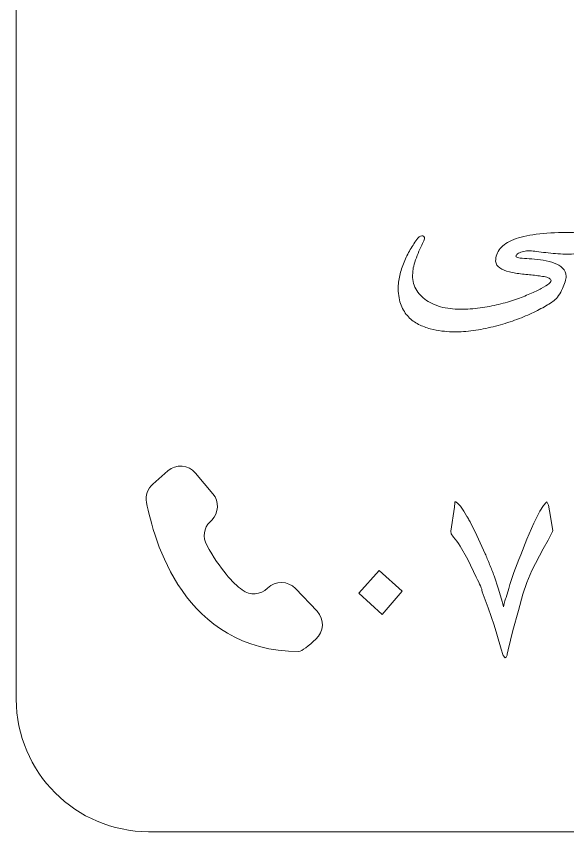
# Model space of a CAD drawing. Header units: millimetres. Extents: x -20 to 89, y -25 to 20.
# Drawn here: x -19.8 to -7.3, y -19.8 to -1.32 of the extents above; entities that cross this region are included whole.
import ezdxf

# ---------------------------------------------------------------- set-up
doc = ezdxf.new("R2010")
doc.units = ezdxf.units.MM
doc.header["$MEASUREMENT"] = 0
doc.layers.add('Layer 1', color=7, linetype='Continuous')

msp = doc.modelspace()

# ---------------------------------------------------------------- linework, layer by layer
at = {"layer": 'Layer 1', "color": 250, "lineweight": 18}
msp.add_open_spline([(-16.8, 19.8), (-16.8, 19.8), (16.8, 19.8), (16.8, 19.8), (18.4523, 19.8), (19.8, 18.4523), (19.8, 16.8), (19.8, 16.8), (19.8, -16.8), (19.8, -16.8), (19.8, -18.4523), (18.4523, -19.8), (16.8, -19.8), (16.8, -19.8), (-16.8, -19.8), (-16.8, -19.8), (-18.4523, -19.8), (-19.8, -18.4523), (-19.8, -16.8), (-19.8, -16.8), (-19.8, 16.8), (-19.8, 16.8), (-19.8, 18.4523), (-18.4523, 19.8), (-16.8, 19.8)], degree=3, knots=[0, 0, 0, 0, 0.125, 0.125, 0.125, 0.25, 0.25, 0.25, 0.375, 0.375, 0.375, 0.5, 0.5, 0.5, 0.625, 0.625, 0.625, 0.75, 0.75, 0.75, 0.875, 0.875, 0.875, 1, 1, 1, 1], dxfattribs=at)
at = {"layer": 'Layer 1', "color": 250, "lineweight": 9}
for points, knots in [([(-6.6057, -6.6199), (-6.6329, -6.6185), (-6.6724, -6.6228), (-6.7242, -6.6323), (-6.7761, -6.6418), (-6.835, -6.6531), (-6.9006, -6.6658), (-6.9659, -6.6785), (-7.035, -6.6901), (-7.1077, -6.7007), (-7.1807, -6.711), (-7.2499, -6.7155), (-7.3151, -6.7141), (-7.3151, -6.7141), (-7.3152, -6.7139), (-7.3152, -6.7139), (-7.379, -6.7139), (-7.4482, -6.7111), (-7.5226, -6.7061), (-7.5967, -6.7008), (-7.6704, -6.6945), (-7.7431, -6.686), (-7.8158, -6.6779), (-7.8856, -6.6694), (-7.953, -6.6613), (-8.02, -6.6529), (-8.0775, -6.6454), (-8.1255, -6.6377), (-8.1735, -6.6335), (-8.2211, -6.6356), (-8.2691, -6.6444), (-8.3171, -6.6532), (-8.3583, -6.6663), (-8.3926, -6.6825), (-8.4271, -6.6991), (-8.4515, -6.7171), (-8.4659, -6.7365), (-8.48, -6.7555), (-8.4772, -6.7721), (-8.4564, -6.7855), (-8.437, -6.7961), (-8.3961, -6.8031), (-8.3326, -6.807), (-8.2698, -6.8109), (-8.1971, -6.8158), (-8.1146, -6.8225), (-8.0324, -6.8292), (-7.9459, -6.8395), (-7.8556, -6.8529), (-7.7653, -6.8663), (-7.6824, -6.8871), (-7.6066, -6.9157), (-7.5304, -6.9439), (-7.4676, -6.9823), (-7.4171, -7.031), (-7.3667, -7.0794), (-7.3406, -7.1418), (-7.3392, -7.2177), (-7.3392, -7.2476), (-7.3466, -7.2875), (-7.3607, -7.3376), (-7.3751, -7.3873), (-7.3953, -7.4399), (-7.4207, -7.4942), (-7.4464, -7.5486), (-7.4753, -7.6008), (-7.5081, -7.6502), (-7.5409, -7.6992), (-7.5748, -7.7373), (-7.6101, -7.7641), (-7.6803, -7.8163), (-7.7667, -7.871), (-7.869, -7.9278), (-7.9713, -7.9846), (-8.0846, -8.04), (-8.2095, -8.0943), (-8.334, -8.149), (-8.4673, -8.2001), (-8.6099, -8.2478), (-8.7517, -8.2957), (-8.8977, -8.337), (-9.047, -8.3719), (-9.1965, -8.4072), (-9.3465, -8.434), (-9.4967, -8.4527), (-9.647, -8.4714), (-9.7931, -8.4785), (-9.9353, -8.4742), (-9.9991, -8.4711), (-10.0735, -8.4647), (-10.1582, -8.4552), (-10.2429, -8.4453), (-10.3297, -8.4287), (-10.4182, -8.4047), (-10.5068, -8.3808), (-10.5946, -8.3476), (-10.6807, -8.3049), (-10.7671, -8.2626), (-10.8444, -8.2058), (-10.9121, -8.1349), (-10.9798, -8.0636), (-11.0352, -7.9765), (-11.0775, -7.8728), (-11.1199, -7.769), (-11.1418, -7.6449), (-11.1435, -7.5002), (-11.1435, -7.4), (-11.1319, -7.2988), (-11.1086, -7.1965), (-11.0857, -7.0942), (-11.0536, -6.9936), (-11.0126, -6.8952), (-10.9721, -6.7968), (-10.9244, -6.7015), (-10.8701, -6.6098), (-10.8158, -6.5181), (-10.7583, -6.4324), (-10.6976, -6.3537), (-10.68, -6.3308), (-10.6609, -6.3152), (-10.6397, -6.3064), (-10.6193, -6.2976), (-10.6009, -6.2951), (-10.5847, -6.2997), (-10.5688, -6.304), (-10.5579, -6.3156), (-10.5512, -6.3343), (-10.5449, -6.353), (-10.548, -6.3787), (-10.5607, -6.4116), (-10.5801, -6.4472), (-10.6038, -6.4955), (-10.6316, -6.5562), (-10.6595, -6.6165), (-10.6867, -6.68), (-10.7131, -6.7463), (-10.7396, -6.813), (-10.7618, -6.8772), (-10.7802, -6.94), (-10.7985, -7.0028), (-10.8084, -7.0529), (-10.8101, -7.0903), (-10.831, -7.2289), (-10.8161, -7.3528), (-10.7657, -7.4607), (-10.7156, -7.569), (-10.6405, -7.6604), (-10.5406, -7.7352), (-10.4408, -7.81), (-10.3212, -7.8664), (-10.1822, -7.9052), (-10.0432, -7.9444), (-9.8947, -7.9634), (-9.7363, -7.9634), (-9.5846, -7.9634), (-9.4354, -7.9535), (-9.2893, -7.9331), (-9.1429, -7.9133), (-9.0025, -7.8865), (-8.8674, -7.8537), (-8.7323, -7.8209), (-8.6049, -7.7835), (-8.485, -7.7419), (-8.365, -7.6999), (-8.256, -7.6576), (-8.1576, -7.6142), (-8.0595, -7.5708), (-7.9735, -7.5292), (-7.9001, -7.4889), (-7.8267, -7.4484), (-7.7681, -7.4127), (-7.7251, -7.3813), (-7.6884, -7.3485), (-7.6743, -7.3214), (-7.6831, -7.2995), (-7.6919, -7.278), (-7.7131, -7.2607), (-7.7466, -7.248), (-7.7801, -7.2353), (-7.8218, -7.2251), (-7.8711, -7.2177), (-7.9209, -7.2102), (-7.9682, -7.2035), (-8.0126, -7.1975), (-8.1167, -7.1855), (-8.2222, -7.1746), (-8.3291, -7.164), (-8.4363, -7.1534), (-8.534, -7.1376), (-8.6229, -7.1161), (-8.7115, -7.0942), (-8.7845, -7.0645), (-8.842, -7.0275), (-8.8995, -6.9901), (-8.9309, -6.9393), (-8.9355, -6.8751), (-8.9372, -6.7647), (-8.9034, -6.6684), (-8.8339, -6.5865), (-8.7644, -6.5043), (-8.6614, -6.4362), (-8.5245, -6.3826), (-8.388, -6.3287), (-8.2183, -6.2888), (-8.0151, -6.2627), (-7.8122, -6.2366), (-7.579, -6.2235), (-7.3152, -6.2235), (-7.3152, -6.2235), (-7.3151, -6.2234), (-7.3151, -6.2234), (-7.1825, -6.2234), (-7.0685, -6.2164), (-6.9736, -6.2023), (-6.8784, -6.1881), (-6.792, -6.1733), (-6.7136, -6.1585), (-6.7119, -6.0883), (-6.7052, -6.01), (-6.6932, -5.9236), (-6.6812, -5.8368), (-6.6621, -5.7493), (-6.6357, -5.6604), (-6.6092, -5.5715), (-6.575, -5.4854), (-6.5323, -5.4018), (-6.4903, -5.3182), (-6.4395, -5.2445), (-6.3803, -5.1803), (-6.3214, -5.1157), (-6.2526, -5.0642), (-6.1743, -5.0247), (-6.0959, -4.9848), (-6.0063, -4.9654), (-5.9058, -4.9654), (-5.8179, -4.9654), (-5.747, -4.9771), (-5.6938, -5.001), (-5.6401, -5.025), (-5.5978, -5.0561), (-5.5668, -5.0949), (-5.5357, -5.1337), (-5.5114, -5.1774), (-5.4959, -5.2261), (-5.48, -5.2748), (-5.4662, -5.3242), (-5.4535, -5.375), (-5.4419, -5.4254), (-5.4281, -5.4748), (-5.4115, -5.5228), (-5.3957, -5.5704), (-5.3724, -5.6124), (-5.3413, -5.648), (-5.3103, -5.684), (-5.2676, -5.7115), (-5.214, -5.7306), (-5.1607, -5.7503), (-5.0898, -5.757), (-5.0023, -5.751), (-4.9335, -5.7454), (-4.8764, -5.732), (-4.8309, -5.7119), (-4.7854, -5.6918), (-4.7557, -5.6646), (-4.7434, -5.63), (-4.7145, -5.5196), (-4.6855, -5.4388), (-4.6559, -5.3884), (-4.6263, -5.3376), (-4.5998, -5.3048), (-4.5765, -5.2907), (-4.5532, -5.2766), (-4.5345, -5.2755), (-4.5187, -5.2879), (-4.5035, -5.2995), (-4.4961, -5.3129), (-4.4961, -5.3277), (-4.4911, -5.3923), (-4.4696, -5.4508), (-4.4312, -5.5038), (-4.3934, -5.5567), (-4.3437, -5.5979), (-4.283, -5.6269), (-4.2223, -5.6562), (-4.1542, -5.6689), (-4.0777, -5.665), (-4.0018, -5.6611), (-3.9239, -5.6339), (-3.8442, -5.5835), (-3.8392, -5.5605), (-3.8392, -5.5344), (-3.8427, -5.5038), (-3.847, -5.4731), (-3.853, -5.4403), (-3.8607, -5.4053), (-3.8688, -5.37), (-3.8787, -5.3341), (-3.8897, -5.2977), (-3.9006, -5.261), (-3.9122, -5.2258), (-3.9232, -5.1912), (-3.92, -5.1704), (-3.9094, -5.1407), (-3.8925, -5.1016), (-3.8745, -5.0628), (-3.8537, -5.025), (-3.8297, -4.9887), (-3.8057, -4.952), (-3.7814, -4.9199), (-3.7553, -4.8924), (-3.7299, -4.8645), (-3.7069, -4.8515), (-3.6865, -4.8529), (-3.6699, -4.868), (-3.6568, -4.8906), (-3.6448, -4.9206), (-3.6339, -4.9502), (-3.6251, -4.9838), (-3.6173, -5.0212), (-3.6106, -5.0582), (-3.605, -5.097), (-3.6007, -5.1365), (-3.5969, -5.176), (-3.594, -5.2131), (-3.5926, -5.2469), (-3.5912, -5.2815), (-3.5898, -5.3108), (-3.5891, -5.3344), (-3.5877, -5.3584), (-3.5877, -5.3725), (-3.5877, -5.3775), (-3.5877, -5.5355), (-3.6216, -5.6689), (-3.6882, -5.7768), (-3.7553, -5.8851), (-3.8413, -5.9659), (-3.9447, -6.0199), (-4.0488, -6.0735), (-4.1624, -6.0982), (-4.2865, -6.0939), (-4.4104, -6.089), (-4.5289, -6.0527), (-4.6428, -5.9839), (-4.7674, -6.1126), (-4.9459, -6.1765), (-5.1794, -6.1765), (-5.2676, -6.1765), (-5.3399, -6.1642), (-5.3964, -6.1398), (-5.4528, -6.1148), (-5.499, -6.0823), (-5.5343, -6.041), (-5.5692, -6.0001), (-5.5957, -5.9535), (-5.6133, -5.9024), (-5.6306, -5.8505), (-5.6444, -5.7987), (-5.6539, -5.7454), (-5.6638, -5.6925), (-5.6712, -5.6403), (-5.6768, -5.5888), (-5.6825, -5.5373), (-5.6913, -5.4921), (-5.7029, -5.453), (-5.7153, -5.4145), (-5.7326, -5.3838), (-5.7559, -5.3616), (-5.7791, -5.339), (-5.8116, -5.3295), (-5.8529, -5.3327), (-5.9076, -5.3295), (-5.97, -5.3397), (-6.0413, -5.3633), (-6.1125, -5.3877), (-6.1799, -5.4194), (-6.2437, -5.4589), (-6.3076, -5.4985), (-6.3616, -5.5433), (-6.4057, -5.5934), (-6.4494, -5.6431), (-6.4716, -5.6921), (-6.4716, -5.7398), (-6.4716, -5.7666), (-6.4667, -5.7973), (-6.4572, -5.8318), (-6.4473, -5.8661), (-6.4342, -5.8992), (-6.4173, -5.9313), (-6.4007, -5.9634), (-6.3813, -5.9927), (-6.3588, -6.0188), (-6.3365, -6.0449), (-6.3118, -6.064), (-6.2843, -6.076), (-6.2078, -6.0848), (-6.1326, -6.1042), (-6.0592, -6.1338), (-5.9855, -6.1638), (-5.9206, -6.2015), (-5.8638, -6.2471), (-5.807, -6.2926), (-5.7619, -6.3448), (-5.7283, -6.4026), (-5.6948, -6.4612), (-5.679, -6.5229), (-5.6804, -6.5885), (-5.6804, -6.6319), (-5.6835, -6.681), (-5.6899, -6.7353), (-5.6962, -6.7896), (-5.7096, -6.8408), (-5.7298, -6.8888), (-5.7495, -6.9364), (-5.7784, -6.9766), (-5.8158, -7.0087), (-5.8536, -7.0405), (-5.9033, -7.0563), (-5.9658, -7.0563), (-6.0106, -7.0563), (-6.0561, -7.0475), (-6.1023, -7.0295), (-6.1489, -7.0115), (-6.194, -6.9886), (-6.2378, -6.9604), (-6.2818, -6.9321), (-6.3242, -6.9008), (-6.3648, -6.8662), (-6.4057, -6.832), (-6.442, -6.7988), (-6.4738, -6.7667), (-6.5059, -6.7346), (-6.5334, -6.705), (-6.5567, -6.6781), (-6.5796, -6.6513), (-6.5962, -6.6319), (-6.6057, -6.6199)], [0, 0, 0, 0, 0.0068966, 0.0068966, 0.0068966, 0.0137931, 0.0137931, 0.0137931, 0.0206897, 0.0206897, 0.0206897, 0.0275862, 0.0275862, 0.0275862, 0.0344828, 0.0344828, 0.0344828, 0.0413793, 0.0413793, 0.0413793, 0.0482759, 0.0482759, 0.0482759, 0.0551724, 0.0551724, 0.0551724, 0.062069, 0.062069, 0.062069, 0.0689655, 0.0689655, 0.0689655, 0.0758621, 0.0758621, 0.0758621, 0.0827586, 0.0827586, 0.0827586, 0.0896552, 0.0896552, 0.0896552, 0.0965517, 0.0965517, 0.0965517, 0.1034483, 0.1034483, 0.1034483, 0.1103448, 0.1103448, 0.1103448, 0.1172414, 0.1172414, 0.1172414, 0.1241379, 0.1241379, 0.1241379, 0.1310345, 0.1310345, 0.1310345, 0.137931, 0.137931, 0.137931, 0.1448276, 0.1448276, 0.1448276, 0.1517241, 0.1517241, 0.1517241, 0.1586207, 0.1586207, 0.1586207, 0.1655172, 0.1655172, 0.1655172, 0.1724138, 0.1724138, 0.1724138, 0.1793103, 0.1793103, 0.1793103, 0.1862069, 0.1862069, 0.1862069, 0.1931034, 0.1931034, 0.1931034, 0.2, 0.2, 0.2, 0.2068966, 0.2068966, 0.2068966, 0.2137931, 0.2137931, 0.2137931, 0.2206897, 0.2206897, 0.2206897, 0.2275862, 0.2275862, 0.2275862, 0.2344828, 0.2344828, 0.2344828, 0.2413793, 0.2413793, 0.2413793, 0.2482759, 0.2482759, 0.2482759, 0.2551724, 0.2551724, 0.2551724, 0.262069, 0.262069, 0.262069, 0.2689655, 0.2689655, 0.2689655, 0.2758621, 0.2758621, 0.2758621, 0.2827586, 0.2827586, 0.2827586, 0.2896552, 0.2896552, 0.2896552, 0.2965517, 0.2965517, 0.2965517, 0.3034483, 0.3034483, 0.3034483, 0.3103448, 0.3103448, 0.3103448, 0.3172414, 0.3172414, 0.3172414, 0.3241379, 0.3241379, 0.3241379, 0.3310345, 0.3310345, 0.3310345, 0.337931, 0.337931, 0.337931, 0.3448276, 0.3448276, 0.3448276, 0.3517241, 0.3517241, 0.3517241, 0.3586207, 0.3586207, 0.3586207, 0.3655172, 0.3655172, 0.3655172, 0.3724138, 0.3724138, 0.3724138, 0.3793103, 0.3793103, 0.3793103, 0.3862069, 0.3862069, 0.3862069, 0.3931034, 0.3931034, 0.3931034, 0.4, 0.4, 0.4, 0.4068966, 0.4068966, 0.4068966, 0.4137931, 0.4137931, 0.4137931, 0.4206897, 0.4206897, 0.4206897, 0.4275862, 0.4275862, 0.4275862, 0.4344828, 0.4344828, 0.4344828, 0.4413793, 0.4413793, 0.4413793, 0.4482759, 0.4482759, 0.4482759, 0.4551724, 0.4551724, 0.4551724, 0.462069, 0.462069, 0.462069, 0.4689655, 0.4689655, 0.4689655, 0.4758621, 0.4758621, 0.4758621, 0.4827586, 0.4827586, 0.4827586, 0.4896552, 0.4896552, 0.4896552, 0.4965517, 0.4965517, 0.4965517, 0.5034483, 0.5034483, 0.5034483, 0.5103448, 0.5103448, 0.5103448, 0.5172414, 0.5172414, 0.5172414, 0.5241379, 0.5241379, 0.5241379, 0.5310345, 0.5310345, 0.5310345, 0.537931, 0.537931, 0.537931, 0.5448276, 0.5448276, 0.5448276, 0.5517241, 0.5517241, 0.5517241, 0.5586207, 0.5586207, 0.5586207, 0.5655172, 0.5655172, 0.5655172, 0.5724138, 0.5724138, 0.5724138, 0.5793103, 0.5793103, 0.5793103, 0.5862069, 0.5862069, 0.5862069, 0.5931034, 0.5931034, 0.5931034, 0.6, 0.6, 0.6, 0.6068966, 0.6068966, 0.6068966, 0.6137931, 0.6137931, 0.6137931, 0.6206897, 0.6206897, 0.6206897, 0.6275862, 0.6275862, 0.6275862, 0.6344828, 0.6344828, 0.6344828, 0.6413793, 0.6413793, 0.6413793, 0.6482759, 0.6482759, 0.6482759, 0.6551724, 0.6551724, 0.6551724, 0.662069, 0.662069, 0.662069, 0.6689655, 0.6689655, 0.6689655, 0.6758621, 0.6758621, 0.6758621, 0.6827586, 0.6827586, 0.6827586, 0.6896552, 0.6896552, 0.6896552, 0.6965517, 0.6965517, 0.6965517, 0.7034483, 0.7034483, 0.7034483, 0.7103448, 0.7103448, 0.7103448, 0.7172414, 0.7172414, 0.7172414, 0.7241379, 0.7241379, 0.7241379, 0.7310345, 0.7310345, 0.7310345, 0.737931, 0.737931, 0.737931, 0.7448276, 0.7448276, 0.7448276, 0.7517241, 0.7517241, 0.7517241, 0.7586207, 0.7586207, 0.7586207, 0.7655172, 0.7655172, 0.7655172, 0.7724138, 0.7724138, 0.7724138, 0.7793103, 0.7793103, 0.7793103, 0.7862069, 0.7862069, 0.7862069, 0.7931034, 0.7931034, 0.7931034, 0.8, 0.8, 0.8, 0.8068966, 0.8068966, 0.8068966, 0.8137931, 0.8137931, 0.8137931, 0.8206897, 0.8206897, 0.8206897, 0.8275862, 0.8275862, 0.8275862, 0.8344828, 0.8344828, 0.8344828, 0.8413793, 0.8413793, 0.8413793, 0.8482759, 0.8482759, 0.8482759, 0.8551724, 0.8551724, 0.8551724, 0.862069, 0.862069, 0.862069, 0.8689655, 0.8689655, 0.8689655, 0.8758621, 0.8758621, 0.8758621, 0.8827586, 0.8827586, 0.8827586, 0.8896552, 0.8896552, 0.8896552, 0.8965517, 0.8965517, 0.8965517, 0.9034483, 0.9034483, 0.9034483, 0.9103448, 0.9103448, 0.9103448, 0.9172414, 0.9172414, 0.9172414, 0.9241379, 0.9241379, 0.9241379, 0.9310345, 0.9310345, 0.9310345, 0.937931, 0.937931, 0.937931, 0.9448276, 0.9448276, 0.9448276, 0.9517241, 0.9517241, 0.9517241, 0.9586207, 0.9586207, 0.9586207, 0.9655172, 0.9655172, 0.9655172, 0.9724138, 0.9724138, 0.9724138, 0.9793103, 0.9793103, 0.9793103, 0.9862069, 0.9862069, 0.9862069, 0.9931034, 0.9931034, 0.9931034, 1, 1, 1, 1]), ([(-15.4095, -12.7763), (-15.4095, -12.7763), (-15.371, -12.7386), (-15.371, -12.7386), (-15.2073, -12.5774), (-15.1957, -12.3174), (-15.3435, -12.1417), (-15.3435, -12.1417), (-15.739, -11.6732), (-15.739, -11.6732), (-15.8981, -11.4848), (-16.1807, -11.4636), (-16.3655, -11.6266), (-16.3655, -11.6266), (-16.7052, -11.9261), (-16.7052, -11.9261), (-16.8224, -12.0292), (-16.8753, -12.1851), (-16.8467, -12.3385), (-16.6929, -13.163), (-16.0057, -15.7174), (-13.3948, -15.7174), (-13.3359, -15.7174), (-13.1679, -15.5809), (-13.0088, -15.4395), (-12.8229, -15.2736), (-12.8102, -14.9875), (-12.982, -14.8069), (-12.982, -14.8069), (-13.4741, -14.2901), (-13.4741, -14.2901), (-13.6445, -14.1112), (-13.9289, -14.1077), (-14.1035, -14.2827), (-14.2591, -14.4383), (-14.505, -14.4563), (-14.6803, -14.3229), (-14.8916, -14.162), (-15.1781, -13.8625), (-15.4846, -13.3066), (-15.5802, -13.1333), (-15.5502, -12.9153), (-15.4095, -12.7763)], [0, 0, 0, 0, 0.0714286, 0.0714286, 0.0714286, 0.1428571, 0.1428571, 0.1428571, 0.2142857, 0.2142857, 0.2142857, 0.2857143, 0.2857143, 0.2857143, 0.3571429, 0.3571429, 0.3571429, 0.4285714, 0.4285714, 0.4285714, 0.5, 0.5, 0.5, 0.5714286, 0.5714286, 0.5714286, 0.6428571, 0.6428571, 0.6428571, 0.7142857, 0.7142857, 0.7142857, 0.7857143, 0.7857143, 0.7857143, 0.8571429, 0.8571429, 0.8571429, 0.9285714, 0.9285714, 0.9285714, 1, 1, 1, 1]), ([(-7.6389, -12.9737), (-7.6389, -12.9924), (-7.6749, -13.0651), (-7.7468, -13.191), (-7.7468, -13.191), (-7.8604, -13.3932), (-7.8604, -13.3932), (-7.8604, -13.3932), (-8.1116, -13.8839), (-8.1116, -13.8839), (-8.1116, -13.8839), (-8.2252, -14.1513), (-8.2252, -14.1513), (-8.2252, -14.1513), (-8.3187, -14.4187), (-8.3187, -14.4187), (-8.3187, -14.4187), (-8.4206, -14.7884), (-8.4206, -14.7884), (-8.4206, -14.7884), (-8.5462, -15.2385), (-8.5462, -15.2385), (-8.5462, -15.2385), (-8.6482, -15.6799), (-8.6482, -15.6799), (-8.6482, -15.6799), (-8.6715, -15.7794), (-8.6715, -15.7794), (-8.6775, -15.8104), (-8.6873, -15.8323), (-8.7007, -15.8446), (-8.7007, -15.8446), (-8.7212, -15.863), (-8.7212, -15.863), (-8.7445, -15.8383), (-8.7621, -15.8136), (-8.7738, -15.7885), (-8.7738, -15.7885), (-8.8087, -15.6675), (-8.8087, -15.6675), (-8.8087, -15.6675), (-8.9106, -15.3225), (-8.9106, -15.3225), (-8.9106, -15.3225), (-8.972, -15.1175), (-8.972, -15.1175), (-8.972, -15.1175), (-9.1033, -14.726), (-9.1033, -14.726), (-9.1033, -14.726), (-9.2405, -14.3626), (-9.2405, -14.3626), (-9.2444, -14.3376), (-9.2483, -14.3182), (-9.2521, -14.3037), (-9.256, -14.2892), (-9.2659, -14.2652), (-9.2814, -14.2317), (-9.3008, -14.1781), (-9.3329, -14.1128), (-9.3777, -14.0363), (-9.3777, -14.0363), (-9.5672, -13.6292), (-9.5672, -13.6292), (-9.5672, -13.6292), (-9.7421, -13.3311), (-9.7421, -13.3311), (-9.7421, -13.3311), (-9.7802, -13.2722), (-9.7802, -13.2722), (-9.7802, -13.2722), (-9.818, -13.2161), (-9.818, -13.2161), (-9.818, -13.2161), (-9.891, -13.1261), (-9.891, -13.1261), (-9.891, -13.1261), (-9.9436, -13.0513), (-9.9436, -13.0513), (-9.9436, -13.0513), (-9.9524, -12.9924), (-9.9524, -12.9924), (-9.9524, -12.9924), (-9.8677, -12.4456), (-9.8677, -12.4456), (-9.8677, -12.4456), (-9.8617, -12.3521), (-9.8617, -12.3521), (-9.8617, -12.3398), (-9.8582, -12.3306), (-9.8501, -12.3243), (-9.8501, -12.3243), (-9.8384, -12.3243), (-9.8384, -12.3243), (-9.8384, -12.3243), (-9.7891, -12.3645), (-9.7891, -12.3645), (-9.7891, -12.3645), (-9.7305, -12.4206), (-9.7305, -12.4206), (-9.7305, -12.4206), (-9.6578, -12.5352), (-9.6578, -12.5352), (-9.6578, -12.5352), (-9.5936, -12.6435), (-9.5936, -12.6435), (-9.5837, -12.658), (-9.57, -12.6809), (-9.5527, -12.712), (-9.5351, -12.7434), (-9.5195, -12.7723), (-9.5058, -12.7991), (-9.5058, -12.7991), (-9.401, -13.0069), (-9.401, -13.0069), (-9.401, -13.0069), (-9.1735, -13.5029), (-9.1735, -13.5029), (-9.1424, -13.5752), (-9.1082, -13.656), (-9.0712, -13.7449), (-9.0345, -13.8338), (-9.0013, -13.9199), (-8.972, -14.0024), (-8.972, -14.0024), (-8.8701, -14.3062), (-8.8701, -14.3062), (-8.8701, -14.3062), (-8.7914, -14.5852), (-8.7914, -14.5852), (-8.7914, -14.5852), (-8.7561, -14.7062), (-8.7561, -14.7062), (-8.7328, -14.5901), (-8.7145, -14.5189), (-8.7007, -14.4917), (-8.7007, -14.4917), (-8.6365, -14.2868), (-8.6365, -14.2868), (-8.5723, -14.0564), (-8.4831, -13.8038), (-8.3681, -13.5276), (-8.3681, -13.5276), (-8.2312, -13.173), (-8.2312, -13.173), (-8.2312, -13.173), (-8.0735, -12.8093), (-8.0735, -12.8093), (-8.0735, -12.8093), (-7.9306, -12.5359), (-7.9306, -12.5359), (-7.9306, -12.5359), (-7.8488, -12.4082), (-7.8488, -12.4082), (-7.8488, -12.4082), (-7.7878, -12.3398), (-7.7878, -12.3398), (-7.7878, -12.3398), (-7.7761, -12.3243), (-7.7761, -12.3243), (-7.7761, -12.3243), (-7.7352, -12.4022), (-7.7352, -12.4022), (-7.7352, -12.4022), (-7.7119, -12.5292), (-7.7119, -12.5292), (-7.7119, -12.5292), (-7.6389, -12.9737), (-7.6389, -12.9737)], [0, 0, 0, 0, 0.0178571, 0.0178571, 0.0178571, 0.0357143, 0.0357143, 0.0357143, 0.0535714, 0.0535714, 0.0535714, 0.0714286, 0.0714286, 0.0714286, 0.0892857, 0.0892857, 0.0892857, 0.1071429, 0.1071429, 0.1071429, 0.125, 0.125, 0.125, 0.1428571, 0.1428571, 0.1428571, 0.1607143, 0.1607143, 0.1607143, 0.1785714, 0.1785714, 0.1785714, 0.1964286, 0.1964286, 0.1964286, 0.2142857, 0.2142857, 0.2142857, 0.2321429, 0.2321429, 0.2321429, 0.25, 0.25, 0.25, 0.2678571, 0.2678571, 0.2678571, 0.2857143, 0.2857143, 0.2857143, 0.3035714, 0.3035714, 0.3035714, 0.3214286, 0.3214286, 0.3214286, 0.3392857, 0.3392857, 0.3392857, 0.3571429, 0.3571429, 0.3571429, 0.375, 0.375, 0.375, 0.3928571, 0.3928571, 0.3928571, 0.4107143, 0.4107143, 0.4107143, 0.4285714, 0.4285714, 0.4285714, 0.4464286, 0.4464286, 0.4464286, 0.4642857, 0.4642857, 0.4642857, 0.4821429, 0.4821429, 0.4821429, 0.5, 0.5, 0.5, 0.5178571, 0.5178571, 0.5178571, 0.5357143, 0.5357143, 0.5357143, 0.5535714, 0.5535714, 0.5535714, 0.5714286, 0.5714286, 0.5714286, 0.5892857, 0.5892857, 0.5892857, 0.6071429, 0.6071429, 0.6071429, 0.625, 0.625, 0.625, 0.6428571, 0.6428571, 0.6428571, 0.6607143, 0.6607143, 0.6607143, 0.6785714, 0.6785714, 0.6785714, 0.6964286, 0.6964286, 0.6964286, 0.7142857, 0.7142857, 0.7142857, 0.7321429, 0.7321429, 0.7321429, 0.75, 0.75, 0.75, 0.7678571, 0.7678571, 0.7678571, 0.7857143, 0.7857143, 0.7857143, 0.8035714, 0.8035714, 0.8035714, 0.8214286, 0.8214286, 0.8214286, 0.8392857, 0.8392857, 0.8392857, 0.8571429, 0.8571429, 0.8571429, 0.875, 0.875, 0.875, 0.8928571, 0.8928571, 0.8928571, 0.9107143, 0.9107143, 0.9107143, 0.9285714, 0.9285714, 0.9285714, 0.9464286, 0.9464286, 0.9464286, 0.9642857, 0.9642857, 0.9642857, 0.9821429, 0.9821429, 0.9821429, 1, 1, 1, 1]), ([(-11.0576, -14.3524), (-11.0576, -14.3524), (-11.5042, -14.8809), (-11.5042, -14.8809), (-11.5042, -14.8809), (-12.0355, -14.3958), (-12.0355, -14.3958), (-12.0355, -14.3958), (-11.5776, -13.8818), (-11.5776, -13.8818), (-11.5776, -13.8818), (-11.0576, -14.3524), (-11.0576, -14.3524)], [0, 0, 0, 0, 0.25, 0.25, 0.25, 0.5, 0.5, 0.5, 0.75, 0.75, 0.75, 1, 1, 1, 1])]:
    msp.add_open_spline(points, degree=3, knots=knots, dxfattribs=at)

doc.saveas('drawing.dxf')
